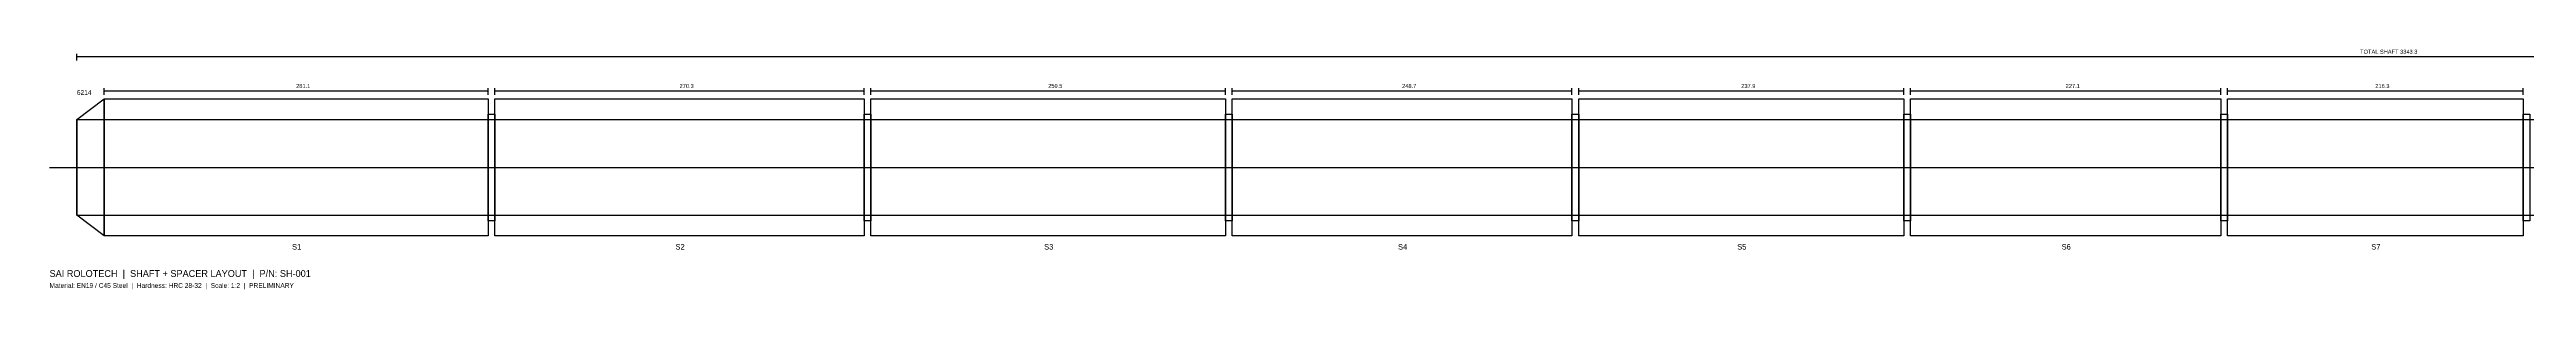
# Model space of a CAD drawing. Header units: metres. Extents: x -20 to 3391, y -89 to 86.
# Drawn here: x -20 to 1793, y -89 to 86 of the extents above; entities that cross this region are included whole.
import ezdxf

# ---------------------------------------------------------------- set-up
doc = ezdxf.new("R2010")
doc.units = ezdxf.units.M
for name, color, linetype in [('CENTRE', 1, 'Continuous'), ('DIMENSION', 2, 'Continuous'), ('HATCH', 8, 'Continuous'), ('NOTES', 3, 'Continuous'), ('OUTLINE', 7, 'Continuous'), ('TITLE', 4, 'Continuous')]:
    doc.layers.add(name, color=color, linetype=linetype)

msp = doc.modelspace()

# ---------------------------------------------------------------- linework, layer by layer
at = {"layer": 'CENTRE'}
msp.add_line((-20, 0), (3363.3, 0), dxfattribs=at)
at = {"layer": 'DIMENSION', "color": 2}
for p, q in [((0, 78), (0, 83)), ((0, 81), (3343.3, 81)), ((20, 53), (20, 58)), ((20, 56), (301.1, 56)), ((301.1, 53), (301.1, 58)), ((306.1, 53), (306.1, 58)), ((306.1, 56), (576.4, 56)), ((576.4, 53), (576.4, 58)), ((581.4, 53), (581.4, 58)), ((581.4, 56), (840.9, 56)), ((840.9, 53), (840.9, 58)), ((845.9, 53), (845.9, 58)), ((845.9, 56), (1094.6, 56)), ((1094.6, 53), (1094.6, 58)), ((1099.6, 53), (1099.6, 58)), ((1099.6, 56), (1337.5, 56)), ((1337.5, 53), (1337.5, 58)), ((1342.5, 53), (1342.5, 58)), ((1342.5, 56), (1569.6, 56)), ((1569.6, 53), (1569.6, 58)), ((1574.6, 53), (1574.6, 58)), ((1574.6, 56), (1790.9, 56)), ((1790.9, 53), (1790.9, 58))]:
    msp.add_line(p, q, dxfattribs=at)
at = {"layer": 'HATCH'}
for points in [[(301.1, 39), (306.1, 39), (306.1, -39), (301.1, -39)], [(576.4, 39), (581.4, 39), (581.4, -39), (576.4, -39)], [(840.9, 39), (845.9, 39), (845.9, -39), (840.9, -39)], [(1094.6, 39), (1099.6, 39), (1099.6, -39), (1094.6, -39)], [(1337.5, 39), (1342.5, 39), (1342.5, -39), (1337.5, -39)], [(1569.6, 39), (1574.6, 39), (1574.6, -39), (1569.6, -39)], [(1790.9, 39), (1795.9, 39), (1795.9, -39), (1790.9, -39)]]:
    msp.add_lwpolyline(points, close=True, dxfattribs=at)
at = {"layer": 'OUTLINE'}
for p, q in [((0, 35), (3343.3, 35)), ((0, 35), (0, -35)), ((0, -35), (3343.3, -35))]:
    msp.add_line(p, q, dxfattribs=at)
for points in [[(0, 35), (20, 50), (20, -50), (0, -35)], [(20, 50), (301.1, 50), (301.1, -50), (20, -50)], [(306.1, 50), (576.4, 50), (576.4, -50), (306.1, -50)], [(581.4, 50), (840.9, 50), (840.9, -50), (581.4, -50)], [(845.9, 50), (1094.6, 50), (1094.6, -50), (845.9, -50)], [(1099.6, 50), (1337.5, 50), (1337.5, -50), (1099.6, -50)], [(1342.5, 50), (1569.6, 50), (1569.6, -50), (1342.5, -50)], [(1574.6, 50), (1790.9, 50), (1790.9, -50), (1574.6, -50)]]:
    msp.add_lwpolyline(points, close=True, dxfattribs=at)

# ---------------------------------------------------------------- texts
at = {"layer": 'DIMENSION'}
for s, p in [('TOTAL SHAFT 3343.3', (1671.65, 83)), ('281.1', (160.55, 58)), ('270.3', (441.25, 58)), ('259.5', (711.15, 58)), ('248.7', (970.25, 58)), ('237.9', (1218.55, 58)), ('227.1', (1456.05, 58)), ('216.3', (1682.75, 58))]:
    msp.add_text(s, height=3, dxfattribs=at).set_placement(p)
at = {"layer": 'NOTES'}
for s, p in [('6214', (0, 53)), ('Material: EN19 / C45 Steel  |  Hardness: HRC 28-32  |  Scale: 1:2  |  PRELIMINARY', (-20, -88))]:
    msp.add_text(s, height=3.5, dxfattribs=at).set_placement(p)
at = {"layer": 'TITLE'}
for s, height, p in [('S1', 4, (157.55, -60)), ('S2', 4, (438.25, -60)), ('S3', 4, (708.15, -60)), ('S4', 4, (967.25, -60)), ('S5', 4, (1215.55, -60)), ('S6', 4, (1453.05, -60)), ('S7', 4, (1679.75, -60)), ('SAI ROLOTECH  |  SHAFT + SPACER LAYOUT  |  P/N: SH-001', 5, (-20, -80))]:
    msp.add_text(s, height=height, dxfattribs=at).set_placement(p)

doc.saveas('drawing.dxf')
